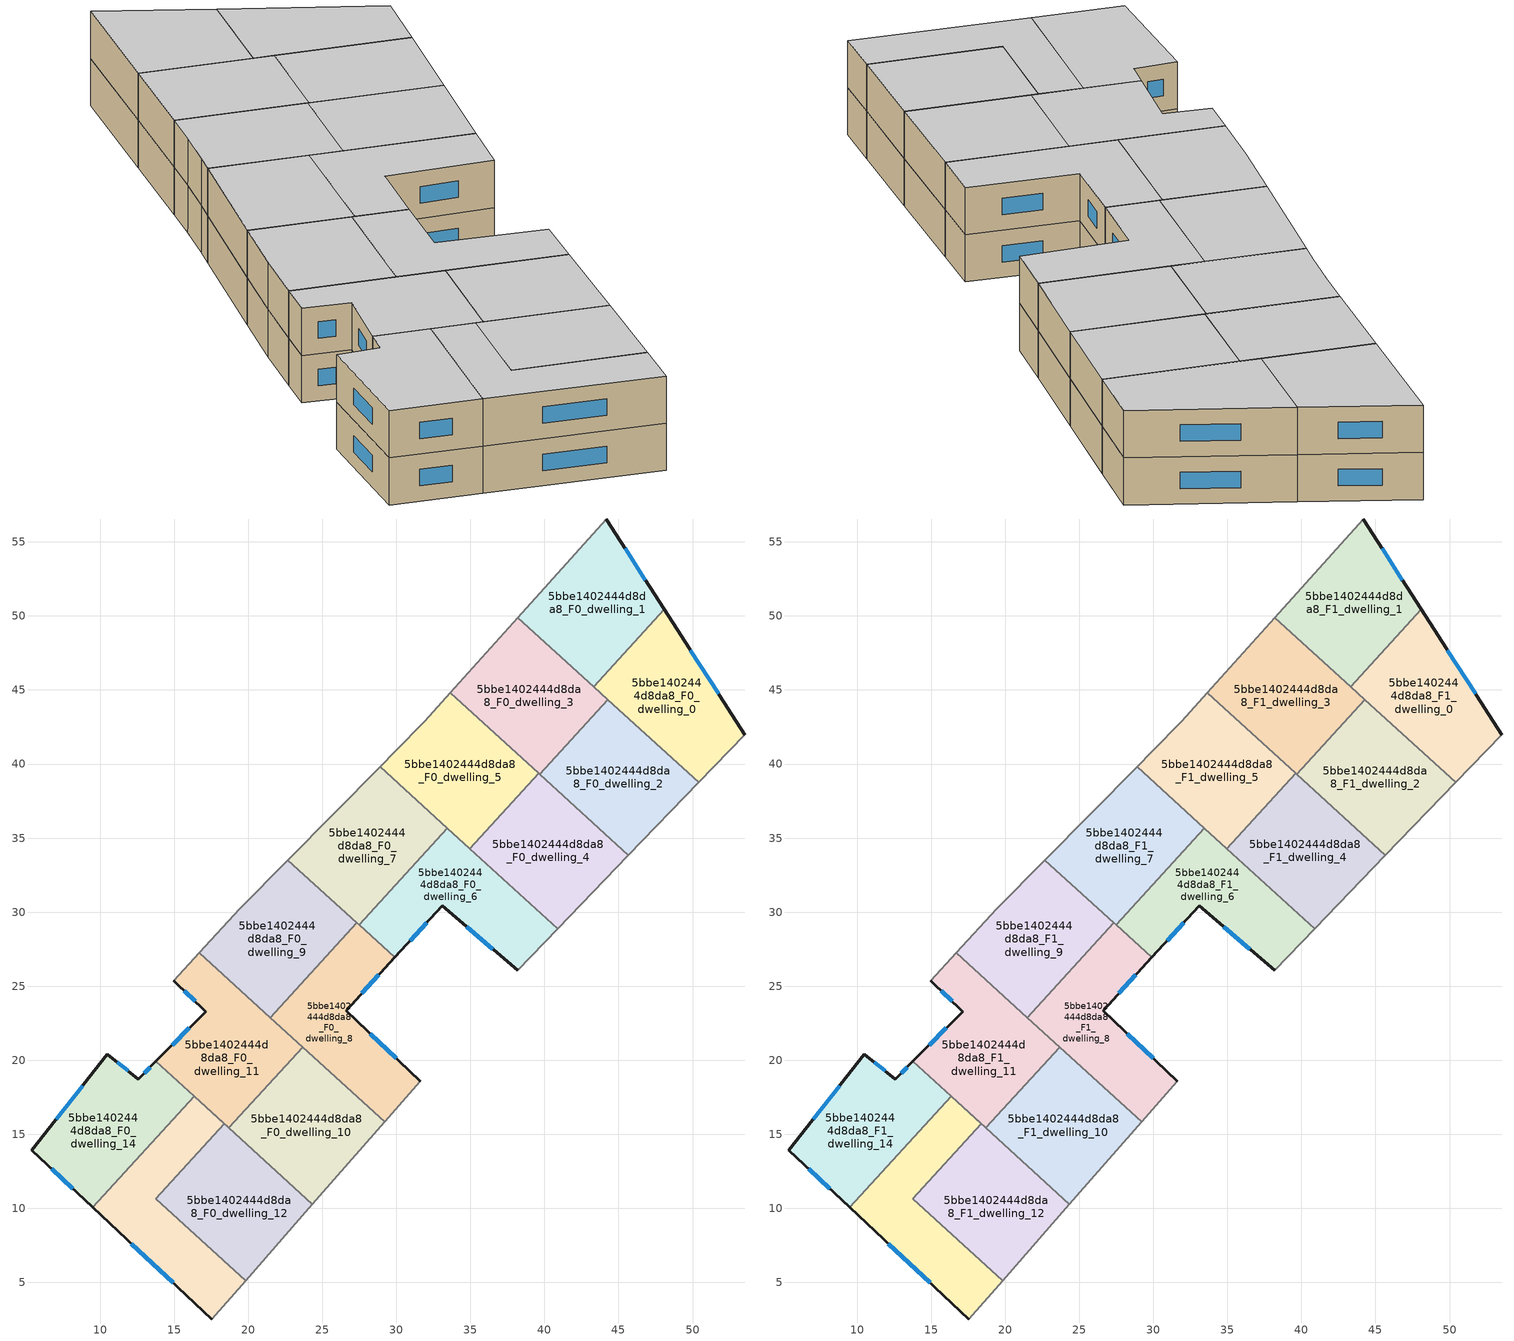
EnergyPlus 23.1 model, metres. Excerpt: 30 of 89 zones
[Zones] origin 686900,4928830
5bbe1402444d8da8_F0_dwelling_0
 floor ground (EU_floor_Construction): 48.09,50.44 53.53,41.99 50.41,38.76 43.33,45.21 z0
 wall outside (EU_wall_Construction): 53.53,41.99 48.09,50.44 z0:3
 wall to 5bbe1402444d8da8_F0_dwelling_1 (EU_wall_Construction): 48.09,50.44 43.33,45.21 z0:3
 wall adiabatic (EU_wall_Construction): 50.41,38.76 53.53,41.99 z0:3
 wall to 5bbe1402444d8da8_F0_dwelling_2 (EU_wall_Construction): 44.28,44.35 50.41,38.76 z0:3
 wall to 5bbe1402444d8da8_F0_dwelling_3 (EU_wall_Construction): 43.33,45.21 44.28,44.35 z0:3
 window (EU_Window_Construction): 51.76,44.74 49.86,47.69 z0.98:2.02
5bbe1402444d8da8_F0_dwelling_1
 floor ground (EU_floor_Construction): 44.17,56.54 48.09,50.44 43.33,45.21 38.2,49.89 z0
 wall outside (EU_wall_Construction): 48.09,50.44 44.17,56.54 z0:3
 wall adiabatic (EU_wall_Construction): 44.17,56.54 38.2,49.89 z0:3
 wall to 5bbe1402444d8da8_F0_dwelling_3 (EU_wall_Construction): 38.2,49.89 43.33,45.21 z0:3
 window (EU_Window_Construction): 46.82,52.42 45.45,54.56 z0.98:2.02
5bbe1402444d8da8_F0_dwelling_10
 floor ground (EU_floor_Construction): 29.21,15.84 24.34,10.29 18.7,15.43 23.67,20.89 z0
 wall to 5bbe1402444d8da8_F0_dwelling_11 (EU_wall_Construction): 23.67,20.89 18.7,15.43 z0:3
 wall adiabatic (EU_wall_Construction): 24.34,10.29 29.21,15.84 z0:3
 wall to 5bbe1402444d8da8_F0_dwelling_12 (EU_wall_Construction): 18.7,15.43 24.34,10.29 z0:3
 wall to 5bbe1402444d8da8_F0_dwelling_8 (EU_wall_Construction): 29.21,15.84 23.67,20.89 z0:3
5bbe1402444d8da8_F0_dwelling_11
 floor ground (EU_floor_Construction): 23.67,20.89 18.7,15.43 13.77,19.92 17.13,23.29 14.99,25.38 16.69,27.25 z0
 wall outside (EU_wall_Construction): 14.99,25.38 17.13,23.29 13.77,19.92 z0:3
 wall adiabatic (EU_wall_Construction): 16.69,27.25 14.99,25.38 z0:3
 wall to 5bbe1402444d8da8_F0_dwelling_9 (EU_wall_Construction): 21.5,22.87 16.69,27.25 z0:3
 wall to 5bbe1402444d8da8_F0_dwelling_14 (EU_wall_Construction): 13.77,19.92 16.35,17.58 z0:3
 wall to 5bbe1402444d8da8_F0_dwelling_12 (EU_wall_Construction): 16.35,17.57 18.7,15.43 z0:3
 wall to 5bbe1402444d8da8_F0_dwelling_8 (EU_wall_Construction): 23.67,20.89 21.5,22.87 z0:3
 window (EU_Window_Construction): 16.04,22.2 14.86,21.02 / 15.68,24.7 16.43,23.97 z0.98:2.02
5bbe1402444d8da8_F0_dwelling_12
 floor ground (EU_floor_Construction): 18.37,15.73 16.35,17.58 24.34,10.29 19.83,5.13 13.75,10.66 z0
 wall to 5bbe1402444d8da8_F0_dwelling_13 (EU_wall_Construction): 16.35,17.58 18.37,15.73 13.75,10.66 19.83,5.13 z0:3
 wall adiabatic (EU_wall_Construction): 19.83,5.13 24.34,10.29 z0:3
5bbe1402444d8da8_F0_dwelling_13
 floor ground (EU_floor_Construction): 18.37,15.73 13.75,10.66 19.83,5.13 17.56,2.54 9.51,10.07 16.35,17.58 z0
 wall outside (EU_wall_Construction): 9.51,10.07 17.56,2.54 z0:3
 wall adiabatic (EU_wall_Construction): 17.56,2.54 19.83,5.13 z0:3
 wall to 5bbe1402444d8da8_F0_dwelling_14 (EU_wall_Construction): 16.35,17.58 9.51,10.07 z0:3
 window (EU_Window_Construction): 12.12,7.62 14.94,4.99 z0.98:2.02
5bbe1402444d8da8_F0_dwelling_14
 floor ground (EU_floor_Construction): 13.77,19.92 16.35,17.58 9.51,10.07 5.39,13.92 10.48,20.41 12.59,18.74 z0
 wall outside (EU_wall_Construction): 13.77,19.92 12.59,18.74 10.48,20.41 5.39,13.92 9.51,10.07 z0:3
 window (EU_Window_Construction): 6.73,12.67 8.17,11.32 / 8.82,18.3 7.04,16.03 / 11.9,19.28 11.16,19.86 / 13.39,19.54 12.97,19.12 z0.98:2.02
5bbe1402444d8da8_F0_dwelling_2
 floor ground (EU_floor_Construction): 50.41,38.76 45.67,33.85 39.69,39.31 44.28,44.34 z0
 wall adiabatic (EU_wall_Construction): 45.67,33.85 50.41,38.76 z0:3
 wall to 5bbe1402444d8da8_F0_dwelling_3 (EU_wall_Construction): 44.28,44.34 39.69,39.31 z0:3
 wall to 5bbe1402444d8da8_F0_dwelling_4 (EU_wall_Construction): 39.69,39.31 45.67,33.85 z0:3
5bbe1402444d8da8_F0_dwelling_3
 floor ground (EU_floor_Construction): 44.28,44.34 39.69,39.31 33.65,44.81 38.2,49.89 z0
 wall adiabatic (EU_wall_Construction): 38.2,49.89 33.65,44.81 z0:3
 wall to 5bbe1402444d8da8_F0_dwelling_5 (EU_wall_Construction): 33.65,44.81 39.61,39.38 z0:3
 wall to 5bbe1402444d8da8_F0_dwelling_4 (EU_wall_Construction): 39.61,39.38 39.69,39.31 z0:3
5bbe1402444d8da8_F0_dwelling_4
 floor ground (EU_floor_Construction): 45.67,33.85 40.89,28.89 34.97,34.28 39.61,39.38 z0
 wall to 5bbe1402444d8da8_F0_dwelling_5 (EU_wall_Construction): 39.61,39.38 34.97,34.28 z0:3
 wall adiabatic (EU_wall_Construction): 40.89,28.89 45.67,33.85 z0:3
 wall to 5bbe1402444d8da8_F0_dwelling_6 (EU_wall_Construction): 34.97,34.28 40.89,28.89 z0:3
5bbe1402444d8da8_F0_dwelling_5
 floor ground (EU_floor_Construction): 39.61,39.38 34.97,34.28 28.91,39.81 29.94,40.85 31.93,42.89 33.65,44.81 z0
 wall adiabatic (EU_wall_Construction): 33.65,44.81 31.93,42.89 29.94,40.85 28.91,39.81 z0:3
 wall to 5bbe1402444d8da8_F0_dwelling_7 (EU_wall_Construction): 28.91,39.81 33.44,35.67 z0:3
 wall to 5bbe1402444d8da8_F0_dwelling_6 (EU_wall_Construction): 33.44,35.67 34.97,34.28 z0:3
5bbe1402444d8da8_F0_dwelling_6
 floor ground (EU_floor_Construction): 40.89,28.89 38.19,26.09 33.09,30.43 29.9,26.94 27.49,29.14 33.44,35.67 z0
 wall outside (EU_wall_Construction): 29.9,26.94 33.09,30.43 38.19,26.09 z0:3
 wall adiabatic (EU_wall_Construction): 38.19,26.09 40.89,28.89 z0:3
 wall to 5bbe1402444d8da8_F0_dwelling_7 (EU_wall_Construction): 33.44,35.67 27.49,29.14 z0:3
 wall to 5bbe1402444d8da8_F0_dwelling_8 (EU_wall_Construction): 27.49,29.14 29.9,26.94 z0:3
 window (EU_Window_Construction): 34.75,29.02 36.53,27.51 / 30.94,28.08 32.05,29.3 z0.98:2.02
5bbe1402444d8da8_F0_dwelling_7
 floor ground (EU_floor_Construction): 33.44,35.67 27.49,29.14 27.34,29.27 22.68,33.52 28.91,39.81 z0
 wall to 5bbe1402444d8da8_F0_dwelling_9 (EU_wall_Construction): 22.68,33.52 27.34,29.27 z0:3
 wall adiabatic (EU_wall_Construction): 28.91,39.81 22.68,33.52 z0:3
 wall to 5bbe1402444d8da8_F0_dwelling_8 (EU_wall_Construction): 27.34,29.27 27.49,29.14 z0:3
5bbe1402444d8da8_F0_dwelling_8
 floor ground (EU_floor_Construction): 29.9,26.94 26.62,23.34 31.62,18.59 29.21,15.84 21.5,22.87 27.34,29.27 z0
 wall outside (EU_wall_Construction): 31.62,18.59 26.62,23.34 29.9,26.94 z0:3
 wall to 5bbe1402444d8da8_F0_dwelling_9 (EU_wall_Construction): 27.34,29.27 21.5,22.87 z0:3
 wall adiabatic (EU_wall_Construction): 29.21,15.84 31.62,18.59 z0:3
 window (EU_Window_Construction): 27.69,24.51 28.83,25.77 / 29.99,20.14 28.24,21.8 z0.98:2.02
5bbe1402444d8da8_F0_dwelling_9
 floor ground (EU_floor_Construction): 27.34,29.27 21.5,22.87 16.69,27.25 19.44,30.23 22.68,33.52 z0
 wall adiabatic (EU_wall_Construction): 22.68,33.52 19.44,30.23 16.69,27.25 z0:3
5bbe1402444d8da8_F1_dwelling_0
 floor to 5bbe1402444d8da8_F0_dwelling_0 (EU_floor_Construction): 48.09,50.44 53.53,41.99 50.41,38.76 43.33,45.21 z3
 wall outside (EU_wall_Construction): 53.53,41.99 48.09,50.44 z3:6
 wall to 5bbe1402444d8da8_F1_dwelling_1 (EU_wall_Construction): 48.09,50.44 43.33,45.21 z3:6
 wall adiabatic (EU_wall_Construction): 50.41,38.76 53.53,41.99 z3:6
 wall to 5bbe1402444d8da8_F1_dwelling_2 (EU_wall_Construction): 44.28,44.35 50.41,38.76 z3:6
 wall to 5bbe1402444d8da8_F1_dwelling_3 (EU_wall_Construction): 43.33,45.21 44.28,44.35 z3:6
 window (EU_Window_Construction): 51.76,44.74 49.86,47.69 z3.98:5.02
 ceiling to 5bbe1402444d8da8_F2_dwelling_0 (EU_floor_Construction): 50.41,38.76 53.53,41.99 48.09,50.44 43.33,45.21 z6
5bbe1402444d8da8_F1_dwelling_1
 floor to 5bbe1402444d8da8_F0_dwelling_1 (EU_floor_Construction): 44.17,56.54 48.09,50.44 43.33,45.21 38.2,49.89 z3
 wall outside (EU_wall_Construction): 48.09,50.44 44.17,56.54 z3:6
 wall adiabatic (EU_wall_Construction): 44.17,56.54 38.2,49.89 z3:6
 wall to 5bbe1402444d8da8_F1_dwelling_3 (EU_wall_Construction): 38.2,49.89 43.33,45.21 z3:6
 window (EU_Window_Construction): 46.82,52.42 45.45,54.56 z3.98:5.02
 ceiling to 5bbe1402444d8da8_F2_dwelling_1 (EU_floor_Construction): 43.33,45.21 48.09,50.44 44.17,56.54 38.2,49.89 z6
5bbe1402444d8da8_F1_dwelling_10
 floor to 5bbe1402444d8da8_F0_dwelling_10 (EU_floor_Construction): 29.21,15.84 24.34,10.29 18.7,15.43 23.67,20.89 z3
 wall to 5bbe1402444d8da8_F1_dwelling_11 (EU_wall_Construction): 23.67,20.89 18.7,15.43 z3:6
 wall adiabatic (EU_wall_Construction): 24.34,10.29 29.21,15.84 z3:6
 wall to 5bbe1402444d8da8_F1_dwelling_12 (EU_wall_Construction): 18.7,15.43 24.34,10.29 z3:6
 wall to 5bbe1402444d8da8_F1_dwelling_8 (EU_wall_Construction): 29.21,15.84 23.67,20.89 z3:6
 ceiling to 5bbe1402444d8da8_F2_dwelling_10 (EU_floor_Construction): 24.34,10.29 29.21,15.84 23.67,20.89 18.7,15.43 z6
5bbe1402444d8da8_F1_dwelling_11
 floor to 5bbe1402444d8da8_F0_dwelling_11 (EU_floor_Construction): 23.67,20.89 18.7,15.43 13.77,19.92 17.13,23.29 14.99,25.38 16.69,27.25 z3
 wall outside (EU_wall_Construction): 14.99,25.38 17.13,23.29 13.77,19.92 z3:6
 wall adiabatic (EU_wall_Construction): 16.69,27.25 14.99,25.38 z3:6
 wall to 5bbe1402444d8da8_F1_dwelling_9 (EU_wall_Construction): 21.5,22.87 16.69,27.25 z3:6
 wall to 5bbe1402444d8da8_F1_dwelling_14 (EU_wall_Construction): 13.77,19.92 16.35,17.58 z3:6
 wall to 5bbe1402444d8da8_F1_dwelling_12 (EU_wall_Construction): 16.35,17.57 18.7,15.43 z3:6
 wall to 5bbe1402444d8da8_F1_dwelling_8 (EU_wall_Construction): 23.67,20.89 21.5,22.87 z3:6
 window (EU_Window_Construction): 16.04,22.2 14.86,21.02 / 15.68,24.7 16.43,23.97 z3.98:5.02
 ceiling to 5bbe1402444d8da8_F2_dwelling_11 (EU_floor_Construction): 18.7,15.43 23.67,20.89 16.69,27.25 14.99,25.38 17.13,23.29 13.77,19.92 z6
5bbe1402444d8da8_F1_dwelling_12
 floor to 5bbe1402444d8da8_F0_dwelling_12 (EU_floor_Construction): 18.37,15.73 16.35,17.58 24.34,10.29 19.83,5.13 13.75,10.66 z3
 wall to 5bbe1402444d8da8_F1_dwelling_13 (EU_wall_Construction): 16.35,17.58 18.37,15.73 13.75,10.66 19.83,5.13 z3:6
 wall adiabatic (EU_wall_Construction): 19.83,5.13 24.34,10.29 z3:6
 ceiling to 5bbe1402444d8da8_F2_dwelling_12 (EU_floor_Construction): 19.83,5.13 24.34,10.29 16.35,17.58 18.37,15.73 13.75,10.66 z6
5bbe1402444d8da8_F1_dwelling_13
 floor to 5bbe1402444d8da8_F0_dwelling_13 (EU_floor_Construction): 18.37,15.73 13.75,10.66 19.83,5.13 17.56,2.54 9.51,10.07 16.35,17.58 z3
 wall outside (EU_wall_Construction): 9.51,10.07 17.56,2.54 z3:6
 wall adiabatic (EU_wall_Construction): 17.56,2.54 19.83,5.13 z3:6
 wall to 5bbe1402444d8da8_F1_dwelling_14 (EU_wall_Construction): 16.35,17.58 9.51,10.07 z3:6
 window (EU_Window_Construction): 12.12,7.62 14.94,4.99 z3.98:5.02
 ceiling to 5bbe1402444d8da8_F2_dwelling_13 (EU_floor_Construction): 17.56,2.54 19.83,5.13 13.75,10.66 18.37,15.73 16.35,17.58 9.51,10.07 z6
5bbe1402444d8da8_F1_dwelling_14
 floor to 5bbe1402444d8da8_F0_dwelling_14 (EU_floor_Construction): 13.77,19.92 16.35,17.58 9.51,10.07 5.39,13.92 10.48,20.41 12.59,18.74 z3
 wall outside (EU_wall_Construction): 13.77,19.92 12.59,18.74 10.48,20.41 5.39,13.92 9.51,10.07 z3:6
 window (EU_Window_Construction): 6.73,12.67 8.17,11.32 / 8.82,18.3 7.04,16.03 / 11.9,19.28 11.16,19.86 / 13.39,19.54 12.97,19.12 z3.98:5.02
 ceiling to 5bbe1402444d8da8_F2_dwelling_14 (EU_floor_Construction): 9.51,10.07 16.35,17.58 13.77,19.92 12.59,18.74 10.48,20.41 5.39,13.92 z6
5bbe1402444d8da8_F1_dwelling_2
 floor to 5bbe1402444d8da8_F0_dwelling_2 (EU_floor_Construction): 50.41,38.76 45.67,33.85 39.69,39.31 44.28,44.34 z3
 wall adiabatic (EU_wall_Construction): 45.67,33.85 50.41,38.76 z3:6
 wall to 5bbe1402444d8da8_F1_dwelling_3 (EU_wall_Construction): 44.28,44.34 39.69,39.31 z3:6
 wall to 5bbe1402444d8da8_F1_dwelling_4 (EU_wall_Construction): 39.69,39.31 45.67,33.85 z3:6
 ceiling to 5bbe1402444d8da8_F2_dwelling_2 (EU_floor_Construction): 45.67,33.85 50.41,38.76 44.28,44.34 39.69,39.31 z6
5bbe1402444d8da8_F1_dwelling_3
 floor to 5bbe1402444d8da8_F0_dwelling_3 (EU_floor_Construction): 44.28,44.34 39.69,39.31 33.65,44.81 38.2,49.89 z3
 wall adiabatic (EU_wall_Construction): 38.2,49.89 33.65,44.81 z3:6
 wall to 5bbe1402444d8da8_F1_dwelling_5 (EU_wall_Construction): 33.65,44.81 39.61,39.38 z3:6
 wall to 5bbe1402444d8da8_F1_dwelling_4 (EU_wall_Construction): 39.61,39.38 39.69,39.31 z3:6
 ceiling to 5bbe1402444d8da8_F2_dwelling_3 (EU_floor_Construction): 39.69,39.31 44.28,44.34 38.2,49.89 33.65,44.81 z6
5bbe1402444d8da8_F1_dwelling_4
 floor to 5bbe1402444d8da8_F0_dwelling_4 (EU_floor_Construction): 45.67,33.85 40.89,28.89 34.97,34.28 39.61,39.38 z3
 wall to 5bbe1402444d8da8_F1_dwelling_5 (EU_wall_Construction): 39.61,39.38 34.97,34.28 z3:6
 wall adiabatic (EU_wall_Construction): 40.89,28.89 45.67,33.85 z3:6
 wall to 5bbe1402444d8da8_F1_dwelling_6 (EU_wall_Construction): 34.97,34.28 40.89,28.89 z3:6
 ceiling to 5bbe1402444d8da8_F2_dwelling_4 (EU_floor_Construction): 40.89,28.89 45.67,33.85 39.61,39.38 34.97,34.28 z6
5bbe1402444d8da8_F1_dwelling_5
 floor to 5bbe1402444d8da8_F0_dwelling_5 (EU_floor_Construction): 39.61,39.38 34.97,34.28 28.91,39.81 29.94,40.85 31.93,42.89 33.65,44.81 z3
 wall adiabatic (EU_wall_Construction): 33.65,44.81 31.93,42.89 29.94,40.85 28.91,39.81 z3:6
 wall to 5bbe1402444d8da8_F1_dwelling_7 (EU_wall_Construction): 28.91,39.81 33.44,35.67 z3:6
 wall to 5bbe1402444d8da8_F1_dwelling_6 (EU_wall_Construction): 33.44,35.67 34.97,34.28 z3:6
 ceiling to 5bbe1402444d8da8_F2_dwelling_5 (EU_floor_Construction): 34.97,34.28 39.61,39.38 33.65,44.81 31.93,42.89 29.94,40.85 28.91,39.81 z6
5bbe1402444d8da8_F1_dwelling_6
 floor to 5bbe1402444d8da8_F0_dwelling_6 (EU_floor_Construction): 40.89,28.89 38.19,26.09 33.09,30.43 29.9,26.94 27.49,29.14 33.44,35.67 z3
 wall outside (EU_wall_Construction): 29.9,26.94 33.09,30.43 38.19,26.09 z3:6
 wall adiabatic (EU_wall_Construction): 38.19,26.09 40.89,28.89 z3:6
 wall to 5bbe1402444d8da8_F1_dwelling_7 (EU_wall_Construction): 33.44,35.67 27.49,29.14 z3:6
 wall to 5bbe1402444d8da8_F1_dwelling_8 (EU_wall_Construction): 27.49,29.14 29.9,26.94 z3:6
 window (EU_Window_Construction): 34.75,29.02 36.53,27.51 / 30.94,28.08 32.05,29.3 z3.98:5.02
 ceiling to 5bbe1402444d8da8_F2_dwelling_6 (EU_floor_Construction): 38.19,26.09 40.89,28.89 33.44,35.67 27.49,29.14 29.9,26.94 33.09,30.43 z6
5bbe1402444d8da8_F1_dwelling_7
 floor to 5bbe1402444d8da8_F0_dwelling_7 (EU_floor_Construction): 33.44,35.67 27.49,29.14 27.34,29.27 22.68,33.52 28.91,39.81 z3
 wall to 5bbe1402444d8da8_F1_dwelling_9 (EU_wall_Construction): 22.68,33.52 27.34,29.27 z3:6
 wall adiabatic (EU_wall_Construction): 28.91,39.81 22.68,33.52 z3:6
 wall to 5bbe1402444d8da8_F1_dwelling_8 (EU_wall_Construction): 27.34,29.27 27.49,29.14 z3:6
 ceiling to 5bbe1402444d8da8_F2_dwelling_7 (EU_floor_Construction): 27.49,29.14 33.44,35.67 28.91,39.81 22.68,33.52 27.34,29.27 z6
5bbe1402444d8da8_F1_dwelling_8
 floor to 5bbe1402444d8da8_F0_dwelling_8 (EU_floor_Construction): 29.9,26.94 26.62,23.34 31.62,18.59 29.21,15.84 21.5,22.87 27.34,29.27 z3
 wall outside (EU_wall_Construction): 31.62,18.59 26.62,23.34 29.9,26.94 z3:6
 wall to 5bbe1402444d8da8_F1_dwelling_9 (EU_wall_Construction): 27.34,29.27 21.5,22.87 z3:6
 wall adiabatic (EU_wall_Construction): 29.21,15.84 31.62,18.59 z3:6
 window (EU_Window_Construction): 27.69,24.51 28.83,25.77 / 29.99,20.14 28.24,21.8 z3.98:5.02
 ceiling to 5bbe1402444d8da8_F2_dwelling_8 (EU_floor_Construction): 29.21,15.84 31.62,18.59 26.62,23.34 29.9,26.94 27.34,29.27 21.5,22.87 z6
5bbe1402444d8da8_F1_dwelling_9
 floor to 5bbe1402444d8da8_F0_dwelling_9 (EU_floor_Construction): 27.34,29.27 21.5,22.87 16.69,27.25 19.44,30.23 22.68,33.52 z3
 wall adiabatic (EU_wall_Construction): 22.68,33.52 19.44,30.23 16.69,27.25 z3:6
 ceiling to 5bbe1402444d8da8_F2_dwelling_9 (EU_floor_Construction): 21.5,22.87 27.34,29.27 22.68,33.52 19.44,30.23 16.69,27.25 z6
[Building]
EU S2 Campaign: North Axis=0; Terrain=City; Solar Distribution=FullExterior
[Site:Location]
Bologna: Latitude=44.5; Longitude=11.25; Time Zone=1; Elevation=37
[SizingPeriod:WeatherFileDays]
AnnualSizingPeriod: Begin Month=1; Begin Day of Month=1; End Month=12; End Day of Month=31; Day of Week for Start Day=Monday; Use Weather File Daylight Saving Period=No; Use Weather File Rain and Snow Indicators=No
[MATERIAL]
EU_InternalMass_Material: Roughness=MediumRough; Thickness=0.1; Conductivity=1; Density=1800; Specific Heat=900; Thermal Absorptance=0.9; Solar Absorptance=0.7; Visible Absorptance=0.7
[MATERIAL:NOMASS] Roughness=MediumRough; Thermal Absorptance=0.9; Solar Absorptance=0.7; Visible Absorptance=0.7
Name | Thermal Resistance
EU_wall_NoMass | 0.905828
EU_floor_NoMass | 0.67114
[WINDOWMATERIAL:SIMPLEGLAZINGSYSTEM]
EU_Window_SimpleGlazing: UFactor=4.52486; Solar Heat Gain Coefficient=0.85; Visible Transmittance=0.85
[CONSTRUCTION]
EU_wall_Construction: EU_wall_NoMass
EU_floor_Construction: EU_floor_NoMass
EU_Window_Construction: EU_Window_SimpleGlazing
EU_InternalMass_Construction: EU_InternalMass_Material
[ZONE] Type=1; Multiplier=1; Ceiling Height=autocalculate; Floor Area=autocalculate; Part of Total Floor Area=Yes
Name | Volume
5bbe1402444d8da8_F0_dwelling_0; 5bbe1402444d8da8_F1_dwelling_0 | 167.535
5bbe1402444d8da8_F0_dwelling_1; 5bbe1402444d8da8_F1_dwelling_1 | 167.533
5bbe1402444d8da8_F0_dwelling_10; 5bbe1402444d8da8_F1_dwelling_10; 5bbe1402444d8da8_F0_dwelling_14; 5bbe1402444d8da8_F1_dwelling_14 | 167.552
5bbe1402444d8da8_F0_dwelling_11; 5bbe1402444d8da8_F1_dwelling_11 | 167.54
5bbe1402444d8da8_F0_dwelling_12; 5bbe1402444d8da8_F1_dwelling_12; 5bbe1402444d8da8_F0_dwelling_7; 5bbe1402444d8da8_F1_dwelling_7 | 167.568
5bbe1402444d8da8_F0_dwelling_13; 5bbe1402444d8da8_F1_dwelling_13 | 167.542
5bbe1402444d8da8_F0_dwelling_2; 5bbe1402444d8da8_F1_dwelling_2; 5bbe1402444d8da8_F0_dwelling_3; 5bbe1402444d8da8_F1_dwelling_3 | 167.539
5bbe1402444d8da8_F0_dwelling_4; 5bbe1402444d8da8_F1_dwelling_4 | 167.564
5bbe1402444d8da8_F0_dwelling_5; 5bbe1402444d8da8_F1_dwelling_5 | 167.576
5bbe1402444d8da8_F0_dwelling_6; 5bbe1402444d8da8_F1_dwelling_6 | 167.566
5bbe1402444d8da8_F0_dwelling_8; 5bbe1402444d8da8_F1_dwelling_8 | 167.575
5bbe1402444d8da8_F0_dwelling_9; 5bbe1402444d8da8_F1_dwelling_9 | 167.561
[INTERNALMASS] Construction=EU_InternalMass_Construction
Name | Zone or ZoneList | Surface Area
5bbe1402444d8da8_F0_dwelling_0_EU_InternalMass | 5bbe1402444d8da8_F0_dwelling_0 | 55.846
5bbe1402444d8da8_F0_dwelling_1_EU_InternalMass | 5bbe1402444d8da8_F0_dwelling_1 | 55.8468
5bbe1402444d8da8_F0_dwelling_2_EU_InternalMass | 5bbe1402444d8da8_F0_dwelling_2 | 55.8483
5bbe1402444d8da8_F0_dwelling_3_EU_InternalMass | 5bbe1402444d8da8_F0_dwelling_3 | 55.8481
5bbe1402444d8da8_F0_dwelling_4_EU_InternalMass | 5bbe1402444d8da8_F0_dwelling_4 | 55.8535
5bbe1402444d8da8_F0_dwelling_5_EU_InternalMass | 5bbe1402444d8da8_F0_dwelling_5 | 55.8589
5bbe1402444d8da8_F0_dwelling_6_EU_InternalMass | 5bbe1402444d8da8_F0_dwelling_6 | 55.8542
5bbe1402444d8da8_F0_dwelling_7_EU_InternalMass | 5bbe1402444d8da8_F0_dwelling_7 | 55.8554
5bbe1402444d8da8_F0_dwelling_8_EU_InternalMass | 5bbe1402444d8da8_F0_dwelling_8 | 55.8582
5bbe1402444d8da8_F0_dwelling_9_EU_InternalMass | 5bbe1402444d8da8_F0_dwelling_9 | 55.8537
5bbe1402444d8da8_F0_dwelling_10_EU_InternalMass | 5bbe1402444d8da8_F0_dwelling_10 | 55.85
5bbe1402444d8da8_F0_dwelling_11_EU_InternalMass | 5bbe1402444d8da8_F0_dwelling_11 | 55.8459
5bbe1402444d8da8_F0_dwelling_12_EU_InternalMass | 5bbe1402444d8da8_F0_dwelling_12 | 55.857
5bbe1402444d8da8_F0_dwelling_13_EU_InternalMass | 5bbe1402444d8da8_F0_dwelling_13 | 55.847
5bbe1402444d8da8_F0_dwelling_14_EU_InternalMass | 5bbe1402444d8da8_F0_dwelling_14 | 55.8494
5bbe1402444d8da8_F1_dwelling_0_EU_InternalMass | 5bbe1402444d8da8_F1_dwelling_0 | 55.846
5bbe1402444d8da8_F1_dwelling_1_EU_InternalMass | 5bbe1402444d8da8_F1_dwelling_1 | 55.8468
5bbe1402444d8da8_F1_dwelling_2_EU_InternalMass | 5bbe1402444d8da8_F1_dwelling_2 | 55.8483
5bbe1402444d8da8_F1_dwelling_3_EU_InternalMass | 5bbe1402444d8da8_F1_dwelling_3 | 55.8481
5bbe1402444d8da8_F1_dwelling_4_EU_InternalMass | 5bbe1402444d8da8_F1_dwelling_4 | 55.8535
5bbe1402444d8da8_F1_dwelling_5_EU_InternalMass | 5bbe1402444d8da8_F1_dwelling_5 | 55.8589
5bbe1402444d8da8_F1_dwelling_6_EU_InternalMass | 5bbe1402444d8da8_F1_dwelling_6 | 55.8542
5bbe1402444d8da8_F1_dwelling_7_EU_InternalMass | 5bbe1402444d8da8_F1_dwelling_7 | 55.8554
5bbe1402444d8da8_F1_dwelling_8_EU_InternalMass | 5bbe1402444d8da8_F1_dwelling_8 | 55.8582
5bbe1402444d8da8_F1_dwelling_9_EU_InternalMass | 5bbe1402444d8da8_F1_dwelling_9 | 55.8537
5bbe1402444d8da8_F1_dwelling_10_EU_InternalMass | 5bbe1402444d8da8_F1_dwelling_10 | 55.85
5bbe1402444d8da8_F1_dwelling_11_EU_InternalMass | 5bbe1402444d8da8_F1_dwelling_11 | 55.8459
5bbe1402444d8da8_F1_dwelling_12_EU_InternalMass | 5bbe1402444d8da8_F1_dwelling_12 | 55.857
5bbe1402444d8da8_F1_dwelling_13_EU_InternalMass | 5bbe1402444d8da8_F1_dwelling_13 | 55.847
5bbe1402444d8da8_F1_dwelling_14_EU_InternalMass | 5bbe1402444d8da8_F1_dwelling_14 | 55.8494
[OTHEREQUIPMENT] Fuel Type=Electricity; Design Level Calculation Method=Watts/Area; Power per Zone Floor Area=1; Fraction Latent=0; Fraction Radiant=0; Fraction Lost=0; Carbon Dioxide Generation Rate=0; EndUse Subcategory=EU_Step8_InternalGains
Name | Zone or ZoneList or Space or SpaceList | Schedule
EU_Step8_InternalGain_5bbe1402444d8da8_F0_dwelling_0_f000 | 5bbe1402444d8da8_F0_dwelling_0 | EU_Step8_GainSchedule_5bbe1402444d8da8_F0_dwelling_0_f000
EU_Step8_InternalGain_5bbe1402444d8da8_F0_dwelling_1_f000 | 5bbe1402444d8da8_F0_dwelling_1 | EU_Step8_GainSchedule_5bbe1402444d8da8_F0_dwelling_1_f000
EU_Step8_InternalGain_5bbe1402444d8da8_F0_dwelling_2_f000 | 5bbe1402444d8da8_F0_dwelling_2 | EU_Step8_GainSchedule_5bbe1402444d8da8_F0_dwelling_2_f000
EU_Step8_InternalGain_5bbe1402444d8da8_F0_dwelling_3_f000 | 5bbe1402444d8da8_F0_dwelling_3 | EU_Step8_GainSchedule_5bbe1402444d8da8_F0_dwelling_3_f000
EU_Step8_InternalGain_5bbe1402444d8da8_F0_dwelling_4_f000 | 5bbe1402444d8da8_F0_dwelling_4 | EU_Step8_GainSchedule_5bbe1402444d8da8_F0_dwelling_4_f000
EU_Step8_InternalGain_5bbe1402444d8da8_F0_dwelling_5_f000 | 5bbe1402444d8da8_F0_dwelling_5 | EU_Step8_GainSchedule_5bbe1402444d8da8_F0_dwelling_5_f000
EU_Step8_InternalGain_5bbe1402444d8da8_F0_dwelling_6_f000 | 5bbe1402444d8da8_F0_dwelling_6 | EU_Step8_GainSchedule_5bbe1402444d8da8_F0_dwelling_6_f000
EU_Step8_InternalGain_5bbe1402444d8da8_F0_dwelling_7_f000 | 5bbe1402444d8da8_F0_dwelling_7 | EU_Step8_GainSchedule_5bbe1402444d8da8_F0_dwelling_7_f000
EU_Step8_InternalGain_5bbe1402444d8da8_F0_dwelling_8_f000 | 5bbe1402444d8da8_F0_dwelling_8 | EU_Step8_GainSchedule_5bbe1402444d8da8_F0_dwelling_8_f000
EU_Step8_InternalGain_5bbe1402444d8da8_F0_dwelling_9_f000 | 5bbe1402444d8da8_F0_dwelling_9 | EU_Step8_GainSchedule_5bbe1402444d8da8_F0_dwelling_9_f000
EU_Step8_InternalGain_5bbe1402444d8da8_F0_dwelling_10_f000 | 5bbe1402444d8da8_F0_dwelling_10 | EU_Step8_GainSchedule_5bbe1402444d8da8_F0_dwelling_10_f000
EU_Step8_InternalGain_5bbe1402444d8da8_F0_dwelling_11_f000 | 5bbe1402444d8da8_F0_dwelling_11 | EU_Step8_GainSchedule_5bbe1402444d8da8_F0_dwelling_11_f000
EU_Step8_InternalGain_5bbe1402444d8da8_F0_dwelling_12_f000 | 5bbe1402444d8da8_F0_dwelling_12 | EU_Step8_GainSchedule_5bbe1402444d8da8_F0_dwelling_12_f000
EU_Step8_InternalGain_5bbe1402444d8da8_F0_dwelling_13_f000 | 5bbe1402444d8da8_F0_dwelling_13 | EU_Step8_GainSchedule_5bbe1402444d8da8_F0_dwelling_13_f000
EU_Step8_InternalGain_5bbe1402444d8da8_F0_dwelling_14_f000 | 5bbe1402444d8da8_F0_dwelling_14 | EU_Step8_GainSchedule_5bbe1402444d8da8_F0_dwelling_14_f000
EU_Step8_InternalGain_5bbe1402444d8da8_F1_dwelling_0_f000 | 5bbe1402444d8da8_F1_dwelling_0 | EU_Step8_GainSchedule_5bbe1402444d8da8_F1_dwelling_0_f000
EU_Step8_InternalGain_5bbe1402444d8da8_F1_dwelling_1_f000 | 5bbe1402444d8da8_F1_dwelling_1 | EU_Step8_GainSchedule_5bbe1402444d8da8_F1_dwelling_1_f000
EU_Step8_InternalGain_5bbe1402444d8da8_F1_dwelling_2_f000 | 5bbe1402444d8da8_F1_dwelling_2 | EU_Step8_GainSchedule_5bbe1402444d8da8_F1_dwelling_2_f000
EU_Step8_InternalGain_5bbe1402444d8da8_F1_dwelling_3_f000 | 5bbe1402444d8da8_F1_dwelling_3 | EU_Step8_GainSchedule_5bbe1402444d8da8_F1_dwelling_3_f000
EU_Step8_InternalGain_5bbe1402444d8da8_F1_dwelling_4_f000 | 5bbe1402444d8da8_F1_dwelling_4 | EU_Step8_GainSchedule_5bbe1402444d8da8_F1_dwelling_4_f000
EU_Step8_InternalGain_5bbe1402444d8da8_F1_dwelling_5_f000 | 5bbe1402444d8da8_F1_dwelling_5 | EU_Step8_GainSchedule_5bbe1402444d8da8_F1_dwelling_5_f000
EU_Step8_InternalGain_5bbe1402444d8da8_F1_dwelling_6_f000 | 5bbe1402444d8da8_F1_dwelling_6 | EU_Step8_GainSchedule_5bbe1402444d8da8_F1_dwelling_6_f000
EU_Step8_InternalGain_5bbe1402444d8da8_F1_dwelling_7_f000 | 5bbe1402444d8da8_F1_dwelling_7 | EU_Step8_GainSchedule_5bbe1402444d8da8_F1_dwelling_7_f000
EU_Step8_InternalGain_5bbe1402444d8da8_F1_dwelling_8_f000 | 5bbe1402444d8da8_F1_dwelling_8 | EU_Step8_GainSchedule_5bbe1402444d8da8_F1_dwelling_8_f000
EU_Step8_InternalGain_5bbe1402444d8da8_F1_dwelling_9_f000 | 5bbe1402444d8da8_F1_dwelling_9 | EU_Step8_GainSchedule_5bbe1402444d8da8_F1_dwelling_9_f000
EU_Step8_InternalGain_5bbe1402444d8da8_F1_dwelling_10_f000 | 5bbe1402444d8da8_F1_dwelling_10 | EU_Step8_GainSchedule_5bbe1402444d8da8_F1_dwelling_10_f000
EU_Step8_InternalGain_5bbe1402444d8da8_F1_dwelling_11_f000 | 5bbe1402444d8da8_F1_dwelling_11 | EU_Step8_GainSchedule_5bbe1402444d8da8_F1_dwelling_11_f000
EU_Step8_InternalGain_5bbe1402444d8da8_F1_dwelling_12_f000 | 5bbe1402444d8da8_F1_dwelling_12 | EU_Step8_GainSchedule_5bbe1402444d8da8_F1_dwelling_12_f000
EU_Step8_InternalGain_5bbe1402444d8da8_F1_dwelling_13_f000 | 5bbe1402444d8da8_F1_dwelling_13 | EU_Step8_GainSchedule_5bbe1402444d8da8_F1_dwelling_13_f000
EU_Step8_InternalGain_5bbe1402444d8da8_F1_dwelling_14_f000 | 5bbe1402444d8da8_F1_dwelling_14 | EU_Step8_GainSchedule_5bbe1402444d8da8_F1_dwelling_14_f000
[ZONEVENTILATION:DESIGNFLOWRATE] Schedule=EU_AlwaysOn; Design Flow Rate Calculation Method=AirChanges/Hour; Air Changes per Hour=0.73129; Ventilation Type=Natural; Fan Pressure Rise=0; Fan Total Efficiency=1; Constant Term Coefficient=1; Temperature Term Coefficient=0; Velocity Term Coefficient=0; Velocity Squared Term Coefficient=0; Minimum Indoor Temperature=-100; Maximum Indoor Temperature=100; Delta Temperature=-100; Minimum Outdoor Temperature=-100; Maximum Outdoor Temperature=100; Maximum Wind Speed=40
Name | Zone or ZoneList or Space or SpaceList
EU_ConstantAir_5bbe1402444d8da8_F0_dwelling_0 | 5bbe1402444d8da8_F0_dwelling_0
EU_ConstantAir_5bbe1402444d8da8_F0_dwelling_1 | 5bbe1402444d8da8_F0_dwelling_1
EU_ConstantAir_5bbe1402444d8da8_F0_dwelling_2 | 5bbe1402444d8da8_F0_dwelling_2
EU_ConstantAir_5bbe1402444d8da8_F0_dwelling_3 | 5bbe1402444d8da8_F0_dwelling_3
EU_ConstantAir_5bbe1402444d8da8_F0_dwelling_4 | 5bbe1402444d8da8_F0_dwelling_4
EU_ConstantAir_5bbe1402444d8da8_F0_dwelling_5 | 5bbe1402444d8da8_F0_dwelling_5
EU_ConstantAir_5bbe1402444d8da8_F0_dwelling_6 | 5bbe1402444d8da8_F0_dwelling_6
EU_ConstantAir_5bbe1402444d8da8_F0_dwelling_7 | 5bbe1402444d8da8_F0_dwelling_7
EU_ConstantAir_5bbe1402444d8da8_F0_dwelling_8 | 5bbe1402444d8da8_F0_dwelling_8
EU_ConstantAir_5bbe1402444d8da8_F0_dwelling_9 | 5bbe1402444d8da8_F0_dwelling_9
EU_ConstantAir_5bbe1402444d8da8_F0_dwelling_10 | 5bbe1402444d8da8_F0_dwelling_10
EU_ConstantAir_5bbe1402444d8da8_F0_dwelling_11 | 5bbe1402444d8da8_F0_dwelling_11
EU_ConstantAir_5bbe1402444d8da8_F0_dwelling_12 | 5bbe1402444d8da8_F0_dwelling_12
EU_ConstantAir_5bbe1402444d8da8_F0_dwelling_13 | 5bbe1402444d8da8_F0_dwelling_13
EU_ConstantAir_5bbe1402444d8da8_F0_dwelling_14 | 5bbe1402444d8da8_F0_dwelling_14
EU_ConstantAir_5bbe1402444d8da8_F1_dwelling_0 | 5bbe1402444d8da8_F1_dwelling_0
EU_ConstantAir_5bbe1402444d8da8_F1_dwelling_1 | 5bbe1402444d8da8_F1_dwelling_1
EU_ConstantAir_5bbe1402444d8da8_F1_dwelling_2 | 5bbe1402444d8da8_F1_dwelling_2
EU_ConstantAir_5bbe1402444d8da8_F1_dwelling_3 | 5bbe1402444d8da8_F1_dwelling_3
EU_ConstantAir_5bbe1402444d8da8_F1_dwelling_4 | 5bbe1402444d8da8_F1_dwelling_4
EU_ConstantAir_5bbe1402444d8da8_F1_dwelling_5 | 5bbe1402444d8da8_F1_dwelling_5
EU_ConstantAir_5bbe1402444d8da8_F1_dwelling_6 | 5bbe1402444d8da8_F1_dwelling_6
EU_ConstantAir_5bbe1402444d8da8_F1_dwelling_7 | 5bbe1402444d8da8_F1_dwelling_7
EU_ConstantAir_5bbe1402444d8da8_F1_dwelling_8 | 5bbe1402444d8da8_F1_dwelling_8
EU_ConstantAir_5bbe1402444d8da8_F1_dwelling_9 | 5bbe1402444d8da8_F1_dwelling_9
EU_ConstantAir_5bbe1402444d8da8_F1_dwelling_10 | 5bbe1402444d8da8_F1_dwelling_10
EU_ConstantAir_5bbe1402444d8da8_F1_dwelling_11 | 5bbe1402444d8da8_F1_dwelling_11
EU_ConstantAir_5bbe1402444d8da8_F1_dwelling_12 | 5bbe1402444d8da8_F1_dwelling_12
EU_ConstantAir_5bbe1402444d8da8_F1_dwelling_13 | 5bbe1402444d8da8_F1_dwelling_13
EU_ConstantAir_5bbe1402444d8da8_F1_dwelling_14 | 5bbe1402444d8da8_F1_dwelling_14
[HVACTEMPLATE:THERMOSTAT] Constant Heating Setpoint=20; Constant Cooling Setpoint=50
EU_HeatOnly_5bbe1402444d8da8_F0_dwelling_0; EU_HeatOnly_5bbe1402444d8da8_F0_dwelling_1; EU_HeatOnly_5bbe1402444d8da8_F0_dwelling_2; EU_HeatOnly_5bbe1402444d8da8_F0_dwelling_3; EU_HeatOnly_5bbe1402444d8da8_F0_dwelling_4; EU_HeatOnly_5bbe1402444d8da8_F0_dwelling_5; EU_HeatOnly_5bbe1402444d8da8_F0_dwelling_6; EU_HeatOnly_5bbe1402444d8da8_F0_dwelling_7; EU_HeatOnly_5bbe1402444d8da8_F0_dwelling_8; EU_HeatOnly_5bbe1402444d8da8_F0_dwelling_9; EU_HeatOnly_5bbe1402444d8da8_F0_dwelling_10; EU_HeatOnly_5bbe1402444d8da8_F0_dwelling_11; EU_HeatOnly_5bbe1402444d8da8_F0_dwelling_12; EU_HeatOnly_5bbe1402444d8da8_F0_dwelling_13; EU_HeatOnly_5bbe1402444d8da8_F0_dwelling_14; EU_HeatOnly_5bbe1402444d8da8_F1_dwelling_0; EU_HeatOnly_5bbe1402444d8da8_F1_dwelling_1; EU_HeatOnly_5bbe1402444d8da8_F1_dwelling_2; EU_HeatOnly_5bbe1402444d8da8_F1_dwelling_3; EU_HeatOnly_5bbe1402444d8da8_F1_dwelling_4; EU_HeatOnly_5bbe1402444d8da8_F1_dwelling_5; EU_HeatOnly_5bbe1402444d8da8_F1_dwelling_6; EU_HeatOnly_5bbe1402444d8da8_F1_dwelling_7; EU_HeatOnly_5bbe1402444d8da8_F1_dwelling_8; EU_HeatOnly_5bbe1402444d8da8_F1_dwelling_9; EU_HeatOnly_5bbe1402444d8da8_F1_dwelling_10; EU_HeatOnly_5bbe1402444d8da8_F1_dwelling_11; EU_HeatOnly_5bbe1402444d8da8_F1_dwelling_12; EU_HeatOnly_5bbe1402444d8da8_F1_dwelling_13; EU_HeatOnly_5bbe1402444d8da8_F1_dwelling_14; EU_HeatOnly_5bbe1402444d8da8_F2_dwelling_0; EU_HeatOnly_5bbe1402444d8da8_F2_dwelling_1; EU_HeatOnly_5bbe1402444d8da8_F2_dwelling_2; EU_HeatOnly_5bbe1402444d8da8_F2_dwelling_3; EU_HeatOnly_5bbe1402444d8da8_F2_dwelling_4; EU_HeatOnly_5bbe1402444d8da8_F2_dwelling_5; EU_HeatOnly_5bbe1402444d8da8_F2_dwelling_6; EU_HeatOnly_5bbe1402444d8da8_F2_dwelling_7; EU_HeatOnly_5bbe1402444d8da8_F2_dwelling_8; EU_HeatOnly_5bbe1402444d8da8_F2_dwelling_9; EU_HeatOnly_5bbe1402444d8da8_F2_dwelling_10; EU_HeatOnly_5bbe1402444d8da8_F2_dwelling_11; EU_HeatOnly_5bbe1402444d8da8_F2_dwelling_12; EU_HeatOnly_5bbe1402444d8da8_F2_dwelling_13; EU_HeatOnly_5bbe1402444d8da8_F2_dwelling_14; EU_HeatOnly_5bbe1402444d8da8_F3_dwelling_0; EU_HeatOnly_5bbe1402444d8da8_F3_dwelling_1; EU_HeatOnly_5bbe1402444d8da8_F3_dwelling_2; EU_HeatOnly_5bbe1402444d8da8_F3_dwelling_3; EU_HeatOnly_5bbe1402444d8da8_F3_dwelling_4; EU_HeatOnly_5bbe1402444d8da8_F3_dwelling_5; EU_HeatOnly_5bbe1402444d8da8_F3_dwelling_6; EU_HeatOnly_5bbe1402444d8da8_F3_dwelling_7; EU_HeatOnly_5bbe1402444d8da8_F3_dwelling_8; EU_HeatOnly_5bbe1402444d8da8_F3_dwelling_9; EU_HeatOnly_5bbe1402444d8da8_F3_dwelling_10; EU_HeatOnly_5bbe1402444d8da8_F3_dwelling_11; EU_HeatOnly_5bbe1402444d8da8_F3_dwelling_12; EU_HeatOnly_5bbe1402444d8da8_F3_dwelling_13; EU_HeatOnly_5bbe1402444d8da8_F3_dwelling_14; EU_HeatOnly_5bbe1402444d8da8_F4_dwelling_0; EU_HeatOnly_5bbe1402444d8da8_F4_dwelling_1; EU_HeatOnly_5bbe1402444d8da8_F4_dwelling_2; EU_HeatOnly_5bbe1402444d8da8_F4_dwelling_3; EU_HeatOnly_5bbe1402444d8da8_F4_dwelling_4; EU_HeatOnly_5bbe1402444d8da8_F4_dwelling_5; EU_HeatOnly_5bbe1402444d8da8_F4_dwelling_6; EU_HeatOnly_5bbe1402444d8da8_F4_dwelling_7; EU_HeatOnly_5bbe1402444d8da8_F4_dwelling_8; EU_HeatOnly_5bbe1402444d8da8_F4_dwelling_9; EU_HeatOnly_5bbe1402444d8da8_F4_dwelling_10; EU_HeatOnly_5bbe1402444d8da8_F4_dwelling_11; EU_HeatOnly_5bbe1402444d8da8_F4_dwelling_12; EU_HeatOnly_5bbe1402444d8da8_F4_dwelling_13; EU_HeatOnly_5bbe1402444d8da8_F4_dwelling_14; EU_HeatOnly_5bbe1402444d8da8_F5_dwelling_0; EU_HeatOnly_5bbe1402444d8da8_F5_dwelling_1; EU_HeatOnly_5bbe1402444d8da8_F5_dwelling_2; EU_HeatOnly_5bbe1402444d8da8_F5_dwelling_3; EU_HeatOnly_5bbe1402444d8da8_F5_dwelling_4; EU_HeatOnly_5bbe1402444d8da8_F5_dwelling_5; EU_HeatOnly_5bbe1402444d8da8_F5_dwelling_6; EU_HeatOnly_5bbe1402444d8da8_F5_dwelling_7; EU_HeatOnly_5bbe1402444d8da8_F5_dwelling_8; EU_HeatOnly_5bbe1402444d8da8_F5_dwelling_9; EU_HeatOnly_5bbe1402444d8da8_F5_dwelling_10; EU_HeatOnly_5bbe1402444d8da8_F5_dwelling_11; EU_HeatOnly_5bbe1402444d8da8_F5_dwelling_12; EU_HeatOnly_5bbe1402444d8da8_F5_dwelling_13
[HVACTEMPLATE:ZONE:IDEALLOADSAIRSYSTEM] System Availability Schedule=EU_AlwaysOn; Maximum Heating Supply Air Temperature=50; Minimum Cooling Supply Air Temperature=13; Maximum Heating Supply Air Humidity Ratio=0.0156; Minimum Cooling Supply Air Humidity Ratio=0.0077; Heating Limit=NoLimit; Cooling Limit=NoLimit; Heating Availability Schedule=EU_AlwaysOn; Cooling Availability Schedule=EU_CoolingOff; Dehumidification Control Type=ConstantSensibleHeatRatio; Cooling Sensible Heat Ratio=0.7; Dehumidification Setpoint=60; Humidification Control Type=None; Humidification Setpoint=30; Outdoor Air Method=None; Outdoor Air Flow Rate per Person=0.00944; Outdoor Air Flow Rate per Zone Floor Area=0; Outdoor Air Flow Rate per Zone=0; Demand Controlled Ventilation Type=None; Outdoor Air Economizer Type=NoEconomizer; Heat Recovery Type=None; Sensible Heat Recovery Effectiveness=0.7; Latent Heat Recovery Effectiveness=0.65
Name | Template Thermostat
5bbe1402444d8da8_F0_dwelling_0 | EU_HeatOnly_5bbe1402444d8da8_F0_dwelling_0
5bbe1402444d8da8_F0_dwelling_1 | EU_HeatOnly_5bbe1402444d8da8_F0_dwelling_1
5bbe1402444d8da8_F0_dwelling_2 | EU_HeatOnly_5bbe1402444d8da8_F0_dwelling_2
5bbe1402444d8da8_F0_dwelling_3 | EU_HeatOnly_5bbe1402444d8da8_F0_dwelling_3
5bbe1402444d8da8_F0_dwelling_4 | EU_HeatOnly_5bbe1402444d8da8_F0_dwelling_4
5bbe1402444d8da8_F0_dwelling_5 | EU_HeatOnly_5bbe1402444d8da8_F0_dwelling_5
5bbe1402444d8da8_F0_dwelling_6 | EU_HeatOnly_5bbe1402444d8da8_F0_dwelling_6
5bbe1402444d8da8_F0_dwelling_7 | EU_HeatOnly_5bbe1402444d8da8_F0_dwelling_7
5bbe1402444d8da8_F0_dwelling_8 | EU_HeatOnly_5bbe1402444d8da8_F0_dwelling_8
5bbe1402444d8da8_F0_dwelling_9 | EU_HeatOnly_5bbe1402444d8da8_F0_dwelling_9
5bbe1402444d8da8_F0_dwelling_10 | EU_HeatOnly_5bbe1402444d8da8_F0_dwelling_10
5bbe1402444d8da8_F0_dwelling_11 | EU_HeatOnly_5bbe1402444d8da8_F0_dwelling_11
5bbe1402444d8da8_F0_dwelling_12 | EU_HeatOnly_5bbe1402444d8da8_F0_dwelling_12
5bbe1402444d8da8_F0_dwelling_13 | EU_HeatOnly_5bbe1402444d8da8_F0_dwelling_13
5bbe1402444d8da8_F0_dwelling_14 | EU_HeatOnly_5bbe1402444d8da8_F0_dwelling_14
5bbe1402444d8da8_F1_dwelling_0 | EU_HeatOnly_5bbe1402444d8da8_F1_dwelling_0
5bbe1402444d8da8_F1_dwelling_1 | EU_HeatOnly_5bbe1402444d8da8_F1_dwelling_1
5bbe1402444d8da8_F1_dwelling_2 | EU_HeatOnly_5bbe1402444d8da8_F1_dwelling_2
5bbe1402444d8da8_F1_dwelling_3 | EU_HeatOnly_5bbe1402444d8da8_F1_dwelling_3
5bbe1402444d8da8_F1_dwelling_4 | EU_HeatOnly_5bbe1402444d8da8_F1_dwelling_4
5bbe1402444d8da8_F1_dwelling_5 | EU_HeatOnly_5bbe1402444d8da8_F1_dwelling_5
5bbe1402444d8da8_F1_dwelling_6 | EU_HeatOnly_5bbe1402444d8da8_F1_dwelling_6
5bbe1402444d8da8_F1_dwelling_7 | EU_HeatOnly_5bbe1402444d8da8_F1_dwelling_7
5bbe1402444d8da8_F1_dwelling_8 | EU_HeatOnly_5bbe1402444d8da8_F1_dwelling_8
5bbe1402444d8da8_F1_dwelling_9 | EU_HeatOnly_5bbe1402444d8da8_F1_dwelling_9
5bbe1402444d8da8_F1_dwelling_10 | EU_HeatOnly_5bbe1402444d8da8_F1_dwelling_10
5bbe1402444d8da8_F1_dwelling_11 | EU_HeatOnly_5bbe1402444d8da8_F1_dwelling_11
5bbe1402444d8da8_F1_dwelling_12 | EU_HeatOnly_5bbe1402444d8da8_F1_dwelling_12
5bbe1402444d8da8_F1_dwelling_13 | EU_HeatOnly_5bbe1402444d8da8_F1_dwelling_13
5bbe1402444d8da8_F1_dwelling_14 | EU_HeatOnly_5bbe1402444d8da8_F1_dwelling_14
[SIZING:ZONE] Zone Cooling Design Supply Air Temperature Input Method=SupplyAirTemperature; Zone Cooling Design Supply Air Temperature=13; Zone Heating Design Supply Air Temperature Input Method=SupplyAirTemperature; Zone Heating Design Supply Air Temperature=50; Zone Cooling Design Supply Air Humidity Ratio=0.008; Zone Heating Design Supply Air Humidity Ratio=0.008; Cooling Design Air Flow Method=DesignDay; Cooling Design Air Flow Rate=0; Cooling Minimum Air Flow per Zone Floor Area=0.000762; Cooling Minimum Air Flow=0; Cooling Minimum Air Flow Fraction=0.2; Heating Design Air Flow Method=DesignDay; Heating Design Air Flow Rate=0; Heating Maximum Air Flow per Zone Floor Area=0.002032; Heating Maximum Air Flow=0.141576; Heating Maximum Air Flow Fraction=0.3; Account for Dedicated Outdoor Air System=No; Dedicated Outdoor Air System Control Strategy=NeutralSupplyAir; Dedicated Outdoor Air Low Setpoint Temperature for Design=autosize; Dedicated Outdoor Air High Setpoint Temperature for Design=autosize; Zone Load Sizing Method=Sensible Load Only No Latent Load; Zone Latent Cooling Design Supply Air Humidity Ratio Input Method=HumidityRatioDifference; Zone Cooling Design Supply Air Humidity Ratio Difference=0.005; Zone Latent Heating Design Supply Air Humidity Ratio Input Method=HumidityRatioDifference; Zone Humidification Design Supply Air Humidity Ratio Difference=0.005
5bbe1402444d8da8_F0_dwelling_0; 5bbe1402444d8da8_F0_dwelling_1; 5bbe1402444d8da8_F0_dwelling_2; 5bbe1402444d8da8_F0_dwelling_3; 5bbe1402444d8da8_F0_dwelling_4; 5bbe1402444d8da8_F0_dwelling_5; 5bbe1402444d8da8_F0_dwelling_6; 5bbe1402444d8da8_F0_dwelling_7; 5bbe1402444d8da8_F0_dwelling_8; 5bbe1402444d8da8_F0_dwelling_9; 5bbe1402444d8da8_F0_dwelling_10; 5bbe1402444d8da8_F0_dwelling_11; 5bbe1402444d8da8_F0_dwelling_12; 5bbe1402444d8da8_F0_dwelling_13; 5bbe1402444d8da8_F0_dwelling_14; 5bbe1402444d8da8_F1_dwelling_0; 5bbe1402444d8da8_F1_dwelling_1; 5bbe1402444d8da8_F1_dwelling_2; 5bbe1402444d8da8_F1_dwelling_3; 5bbe1402444d8da8_F1_dwelling_4; 5bbe1402444d8da8_F1_dwelling_5; 5bbe1402444d8da8_F1_dwelling_6; 5bbe1402444d8da8_F1_dwelling_7; 5bbe1402444d8da8_F1_dwelling_8; 5bbe1402444d8da8_F1_dwelling_9; 5bbe1402444d8da8_F1_dwelling_10; 5bbe1402444d8da8_F1_dwelling_11; 5bbe1402444d8da8_F1_dwelling_12; 5bbe1402444d8da8_F1_dwelling_13; 5bbe1402444d8da8_F1_dwelling_14
[SCHEDULE:CONSTANT]
Name | Hourly Value
EU_AlwaysOn | 1
EU_CoolingOff | 0
[SCHEDULE:FILE] Column Number=1; Rows to Skip at Top=0; Number of Hours of Data=8760; Column Separator=Comma; Interpolate to Timestep=No; Minutes per Item=60; Adjust Schedule for Daylight Savings=Yes
Name | File
EU_Step8_GainSchedule_5bbe1402444d8da8_F0_dwelling_0_f000 | ../../schedules/5bbe1402444d8da8/5bbe1402444d8da8_F0_dwelling_0_f000_gain.csv
EU_Step8_GainSchedule_5bbe1402444d8da8_F0_dwelling_1_f000 | ../../schedules/5bbe1402444d8da8/5bbe1402444d8da8_F0_dwelling_1_f000_gain.csv
EU_Step8_GainSchedule_5bbe1402444d8da8_F0_dwelling_2_f000 | ../../schedules/5bbe1402444d8da8/5bbe1402444d8da8_F0_dwelling_2_f000_gain.csv
EU_Step8_GainSchedule_5bbe1402444d8da8_F0_dwelling_3_f000 | ../../schedules/5bbe1402444d8da8/5bbe1402444d8da8_F0_dwelling_3_f000_gain.csv
EU_Step8_GainSchedule_5bbe1402444d8da8_F0_dwelling_4_f000 | ../../schedules/5bbe1402444d8da8/5bbe1402444d8da8_F0_dwelling_4_f000_gain.csv
EU_Step8_GainSchedule_5bbe1402444d8da8_F0_dwelling_5_f000 | ../../schedules/5bbe1402444d8da8/5bbe1402444d8da8_F0_dwelling_5_f000_gain.csv
EU_Step8_GainSchedule_5bbe1402444d8da8_F0_dwelling_6_f000 | ../../schedules/5bbe1402444d8da8/5bbe1402444d8da8_F0_dwelling_6_f000_gain.csv
EU_Step8_GainSchedule_5bbe1402444d8da8_F0_dwelling_7_f000 | ../../schedules/5bbe1402444d8da8/5bbe1402444d8da8_F0_dwelling_7_f000_gain.csv
EU_Step8_GainSchedule_5bbe1402444d8da8_F0_dwelling_8_f000 | ../../schedules/5bbe1402444d8da8/5bbe1402444d8da8_F0_dwelling_8_f000_gain.csv
EU_Step8_GainSchedule_5bbe1402444d8da8_F0_dwelling_9_f000 | ../../schedules/5bbe1402444d8da8/5bbe1402444d8da8_F0_dwelling_9_f000_gain.csv
EU_Step8_GainSchedule_5bbe1402444d8da8_F0_dwelling_10_f000 | ../../schedules/5bbe1402444d8da8/5bbe1402444d8da8_F0_dwelling_10_f000_gain.csv
EU_Step8_GainSchedule_5bbe1402444d8da8_F0_dwelling_11_f000 | ../../schedules/5bbe1402444d8da8/5bbe1402444d8da8_F0_dwelling_11_f000_gain.csv
EU_Step8_GainSchedule_5bbe1402444d8da8_F0_dwelling_12_f000 | ../../schedules/5bbe1402444d8da8/5bbe1402444d8da8_F0_dwelling_12_f000_gain.csv
EU_Step8_GainSchedule_5bbe1402444d8da8_F0_dwelling_13_f000 | ../../schedules/5bbe1402444d8da8/5bbe1402444d8da8_F0_dwelling_13_f000_gain.csv
EU_Step8_GainSchedule_5bbe1402444d8da8_F0_dwelling_14_f000 | ../../schedules/5bbe1402444d8da8/5bbe1402444d8da8_F0_dwelling_14_f000_gain.csv
EU_Step8_GainSchedule_5bbe1402444d8da8_F1_dwelling_0_f000 | ../../schedules/5bbe1402444d8da8/5bbe1402444d8da8_F1_dwelling_0_f000_gain.csv
EU_Step8_GainSchedule_5bbe1402444d8da8_F1_dwelling_1_f000 | ../../schedules/5bbe1402444d8da8/5bbe1402444d8da8_F1_dwelling_1_f000_gain.csv
EU_Step8_GainSchedule_5bbe1402444d8da8_F1_dwelling_2_f000 | ../../schedules/5bbe1402444d8da8/5bbe1402444d8da8_F1_dwelling_2_f000_gain.csv
EU_Step8_GainSchedule_5bbe1402444d8da8_F1_dwelling_3_f000 | ../../schedules/5bbe1402444d8da8/5bbe1402444d8da8_F1_dwelling_3_f000_gain.csv
EU_Step8_GainSchedule_5bbe1402444d8da8_F1_dwelling_4_f000 | ../../schedules/5bbe1402444d8da8/5bbe1402444d8da8_F1_dwelling_4_f000_gain.csv
EU_Step8_GainSchedule_5bbe1402444d8da8_F1_dwelling_5_f000 | ../../schedules/5bbe1402444d8da8/5bbe1402444d8da8_F1_dwelling_5_f000_gain.csv
EU_Step8_GainSchedule_5bbe1402444d8da8_F1_dwelling_6_f000 | ../../schedules/5bbe1402444d8da8/5bbe1402444d8da8_F1_dwelling_6_f000_gain.csv
EU_Step8_GainSchedule_5bbe1402444d8da8_F1_dwelling_7_f000 | ../../schedules/5bbe1402444d8da8/5bbe1402444d8da8_F1_dwelling_7_f000_gain.csv
EU_Step8_GainSchedule_5bbe1402444d8da8_F1_dwelling_8_f000 | ../../schedules/5bbe1402444d8da8/5bbe1402444d8da8_F1_dwelling_8_f000_gain.csv
EU_Step8_GainSchedule_5bbe1402444d8da8_F1_dwelling_9_f000 | ../../schedules/5bbe1402444d8da8/5bbe1402444d8da8_F1_dwelling_9_f000_gain.csv
EU_Step8_GainSchedule_5bbe1402444d8da8_F1_dwelling_10_f000 | ../../schedules/5bbe1402444d8da8/5bbe1402444d8da8_F1_dwelling_10_f000_gain.csv
EU_Step8_GainSchedule_5bbe1402444d8da8_F1_dwelling_11_f000 | ../../schedules/5bbe1402444d8da8/5bbe1402444d8da8_F1_dwelling_11_f000_gain.csv
EU_Step8_GainSchedule_5bbe1402444d8da8_F1_dwelling_12_f000 | ../../schedules/5bbe1402444d8da8/5bbe1402444d8da8_F1_dwelling_12_f000_gain.csv
EU_Step8_GainSchedule_5bbe1402444d8da8_F1_dwelling_13_f000 | ../../schedules/5bbe1402444d8da8/5bbe1402444d8da8_F1_dwelling_13_f000_gain.csv
EU_Step8_GainSchedule_5bbe1402444d8da8_F1_dwelling_14_f000 | ../../schedules/5bbe1402444d8da8/5bbe1402444d8da8_F1_dwelling_14_f000_gain.csv
